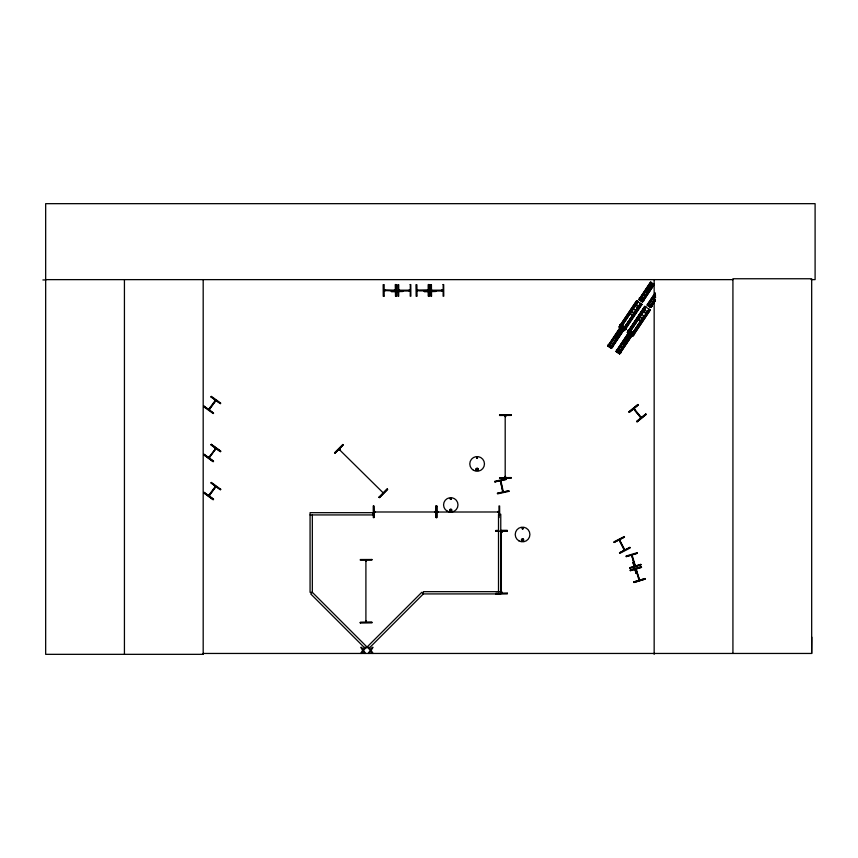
<?xml version="1.0" encoding="UTF-8"?>
<svg xmlns="http://www.w3.org/2000/svg" width="858" height="858" viewBox="0 0 858 858"><rect width="100%" height="100%" fill="white"/><g stroke="black" fill="none" stroke-linecap="round" stroke-linejoin="round"><path stroke-width="1.29" d="M811.089 279.633L815.1 279.633L815.1 203.668L45.667 203.668L45.667 654.332L203.303 654.332L203.196 653.453L811.679 653.453L811.797 637.162M338.985 449.238L340.176 449.689L339.65 450.053M366.302 560.124L366.42 561.293L365.851 561.175M366.302 622.286L365.894 620.999L365.905 622.286M366.43 622.039L365.84 621.235M501.898 532.185L501.286 532.357L501.362 531.134M501.823 592.031C502.52 594.68 500.139 591.784 501.823 592.245M450.139 498.852C451.801 496.739 451.104 501.136 450.225 498.702M451.136 498.852L450.471 499.034L451.072 498.777M450.021 510.102C451.726 512.762 451.276 508.301 450.289 509.813M451.447 510.489L450.954 509.631M522.865 528.549L522.211 528.464L522.876 528.464M209.942 456.756L208.687 457.582M215.315 449.345L214.736 449.077L215.508 448.187M631.638 555.019L634.877 566.173L631.649 555.265M634.963 566.012L635.145 564.982L634.577 565.154M636.593 570.205L635.971 570.173M640.283 416.934L640.776 416.645M365.84 560.371L366.43 560.371M366.366 561.175L365.787 561.186M505.126 476.555L505.705 476.555L505.147 477.445M501.297 592.245L501.319 593.135M501.812 593.135L501.758 592.117M502.638 490.797L503.196 490.926L502.498 490.776M622.372 328.582L621.76 328.239M618.135 352.552L618.639 351.662M649.281 305.083L649.259 306.167M633.676 408.805L640.937 417.867M476.576 457.561C476.962 460.231 478.549 456.059 476.576 457.732M476.823 457.7L477.305 458.193L477.048 457.582M477.724 469.68L477.724 468.983M523.112 528.785C522.34 526.362 521.75 529.901 522.854 528.968M523.241 540.1C520.463 541.999 523.316 537.022 523.123 540.476M624.388 550.246L619.186 539.993L624.442 550.075M623.895 549.034L624.796 549.881L619.551 539.8L619.733 541.023M609.566 346.793L610.199 346.149M629.965 333.73L630.619 334.127L630.104 333.526L630.769 333.816L630.244 333.312L630.909 333.601L630.383 333.108L631.263 332.797M631.295 333.14L630.587 332.614L631.381 333.086M209.942 408.708L208.687 409.534M214.843 400.954L215.176 401.501M215.937 448.498L209.223 457.743L208.773 457.346M215.787 448.691L209.202 457.657M209.835 494.734L208.687 495.634M215.744 486.711L209.084 495.774L215.937 486.55M215.787 486.743L214.79 487.022L215.315 487.398M208.73 409.266L215.508 400.139M208.73 495.366L215.433 486.336M383.858 290.24L395.474 290.69M398.573 290.272L399.978 290.787M431.467 290.272L432.872 290.787M373.906 511.582L375.203 511.572L374.152 512.044M361.583 653.453L363.106 650.997L364.596 653.453M369.112 653.453L370.635 650.997L372.125 653.453M360.703 653.453L362.644 650.385L360.757 647.318L361.69 647.318L363.159 649.731L364.639 647.318L365.529 647.318L363.61 650.343L365.529 653.453M368.232 653.453L370.184 650.385L368.286 647.318L369.219 647.318L370.688 649.731L372.168 647.318L373.058 647.318L371.139 650.343L373.058 653.453M635.349 565.894L632.024 554.901M635.799 569.39L639.521 579.879M619.154 327.016L636.647 300.89M619.358 327.155L636.893 301.061L619.455 327.22M621.128 325.182L637.162 301.233M619.798 327.413L637.28 301.319M621.428 325.386L637.483 301.448M607.829 345.978L619.412 328.496L623.144 330.974L611.475 348.391L607.743 345.924M621.546 325.461L637.58 301.512M638.91 299.549L650.493 282.067L654.225 284.545L642.556 301.973L638.824 299.496M608 346.085L619.669 328.657M621.76 325.611L637.794 301.662M639.049 299.646L650.739 282.239M608.172 346.203L619.841 328.786M620.345 327.81L637.891 301.716M639.253 299.785L650.922 282.357M608.236 346.246L619.916 328.829M639.339 299.817L650.986 282.4M608.376 346.342L620.055 328.925M620.731 328.067L630.083 313.835M631.638 311.722L633.847 308.472M635.285 306.285L638.105 301.866M640.186 298.831L651.136 282.496M639.703 300.086L651.34 282.636M639.736 300.107L651.404 282.679M609.534 345.538L620.527 329.247M621.095 328.282L622.576 329.268M640.604 299.11L651.608 282.818M609.126 346.825L610.113 347.479M640.207 300.397L641.183 301.051M623.058 327.306L622.415 327.08M610.36 347.651L622.007 330.212M642.17 300.139L653.088 283.784L641.645 301.362L653.378 283.977M610.424 347.694L622.232 330.362M610.628 347.833L622.264 330.384M624.388 327.338L640.443 303.4M610.767 347.93L622.5 330.544M623.047 329.59L632.518 315.433M633.976 313.256L640.54 303.464M641.848 301.501L653.592 284.127M610.971 348.058L622.651 330.641M632.732 315.583L623.262 329.729L640.797 303.635M634.191 313.406L636.379 310.135M637.837 307.958L640.744 303.603M642.052 301.63L653.732 284.212M611.046 348.112L622.715 330.684M642.127 301.684L653.796 284.255M611.228 348.23L622.919 330.823M623.562 329.933L633.043 315.787M634.502 313.61L636.69 310.339M638.138 308.161L641.055 303.807M642.299 301.801L653.935 284.352M611.464 348.391L623.069 330.92M623.659 329.998L641.151 303.871M642.535 301.962L654.139 284.491M641.355 304.011L623.873 330.137L641.473 304.086M624.249 330.394L641.687 304.236M641.999 304.44L624.624 330.641L619.036 326.93L636.55 300.826L642.116 304.515M627.359 332.507L644.851 306.381M627.573 332.647L645.055 306.521M627.659 332.711L645.109 306.553M627.884 332.861L645.366 306.735M627.97 332.925L645.484 306.81M628.174 333.054L645.666 306.928M628.292 333.14L645.784 307.014M655.051 293.007L647.05 304.998L650.761 307.464L655.137 300.933M616.205 351.587L627.874 334.159M655.308 293.179L647.254 305.137L654.611 294.283M616.237 351.608L627.906 334.18M628.603 333.344L646.042 307.185M616.462 351.759L628.045 334.277M647.458 305.276L654.815 294.423M616.58 351.834L628.26 334.416M628.817 333.483L644.851 309.534M647.672 305.416L654.954 294.519M616.795 351.984L628.324 334.459M628.935 333.569L644.969 309.609M647.736 305.459L655.169 294.669L647.94 305.598M616.859 352.027L628.496 334.577M617.739 351.029L628.002 335.821M629.3 333.783L630.78 334.77M648.144 305.738L655.373 294.798M617.331 352.316L618.318 352.97M648.412 305.888L649.388 306.553M629.493 336.797L618.564 353.142L629.568 336.851M651.104 304.536L654.74 299.088L650.439 305.673M618.832 353.324L630.437 335.853M631.156 335.017L640.604 320.849M642.084 318.693L644.251 315.412L642.181 318.758M647.168 311.057L645.731 313.245L647.286 311.132M649.914 306.896L654.986 299.249M618.983 353.421L630.641 335.993M631.252 335.081L640.722 320.935M650.782 305.909L655.158 299.367M619.058 353.475L630.705 336.036M650.257 307.132L655.244 299.421M619.261 353.603L630.855 336.132M631.509 335.253L649.002 309.127M650.997 306.049L655.437 299.56M619.433 353.721L631.091 336.293M650.514 307.293L654.879 300.761M619.605 353.839L631.274 336.411M633.236 333.258L647.929 311.561M650.686 307.411L655.062 300.879M632.078 335.639L649.56 309.502M632.4 335.853L649.989 309.792M632.829 336.143L650.3 309.995L644.733 306.306L627.262 332.443L632.829 336.143L650.203 309.931M210.971 396.846L211.358 396.332L220.742 403.153L220.367 403.668L210.971 396.846L220.463 403.539M215.315 400.3L215.079 401.426M215.841 400.375L209.009 409.77M209.223 409.695L215.937 400.45M208.751 457.486L215.776 448.573M213.159 461.636L213.545 461.111L204.15 454.29L203.775 454.804L213.159 461.636L203.807 454.761M213.545 499.163L213.159 499.688L203.775 492.857L204.15 492.342L213.524 499.184L204.054 492.471M220.742 489.253L220.367 489.768L210.971 482.947L211.358 482.421L220.71 489.296M383.976 290.229L395.463 290.165M395.399 290.647L383.858 290.637M399.86 290.658L399.71 290.219M410.027 290.637L398.691 290.669L410.188 290.723M417.878 290.669L418.039 290.229M428.239 290.562L416.988 290.701M431.703 290.208L442.953 290.197L442.835 290.723M443.071 290.197L442.02 290.079L442.031 290.723M442.921 290.637L431.585 290.669L443.082 290.723M498.766 511.518L497.844 511.99L499.013 511.572M499.013 511.979L497.758 512.044L497.962 511.465M635.789 569.133L638.963 580.051M334.931 453.11L343.093 444.852M383.14 492.814L339.071 449.313L339.532 449.034M379.054 497.222L387.162 488.91L387.612 489.36L379.461 497.619L379 497.168M379.118 497.286L387.269 489.028M379.418 497.586L387.58 489.328M209.255 494.744L209.77 494.83M505.587 415.444L505.598 416.731M365.851 621.149L365.905 622.168L365.905 560.253L365.905 561.304M622.372 328.7L621.621 328.249M630.587 334.191L629.826 333.751M628.968 411.894L637.955 404.547M629.236 412.226L638.223 404.879M633.697 409.03L634.234 408.655M634.47 409.974L634.748 409.287M645.731 414.049L636.7 421.332L637.108 421.836L646.085 414.478L645.677 413.985M636.797 421.46L645.784 414.103M637.065 421.793L646.053 414.435M476.737 468.65C475.718 471.643 479.354 468.468 476.951 468.661M624.195 536.582L613.867 541.902L614.167 542.471L624.463 537.108L624.163 536.54M614.092 542.331L624.42 537.033M619.648 541.151L620.087 540.572M623.766 549.056L624.474 549.013M619.562 552.842L629.858 547.479M655.587 295.131L654.89 295.924L655.48 296.793M637.215 552.702L626.083 556.027L626.276 556.638L637.376 553.249L637.194 552.659M626.243 556.563L637.355 553.195M632.046 556.359L632.153 555.115M634.491 564.886L635.199 564.972M640.754 564.403L629.643 567.749L629.826 568.371L640.937 565.004L640.754 564.382M629.686 567.899L640.797 564.532M630.233 570.141L641.344 566.773L641.527 567.395L630.394 570.688L630.233 570.141L641.355 566.827M630.373 570.613L641.484 567.245M635.714 569.358L636.357 569.219M633.794 581.874L633.976 582.485L645.066 579.075M633.976 582.485L645.087 579.118L644.894 578.506M494.937 481.746L506.284 479.29M494.969 481.874L506.327 479.45L506.188 478.818L494.841 481.263L494.98 481.896M500.364 480.93L500.911 480.652M500.697 481.853L501.19 481.628L500.622 482.11M497.447 493.329L508.794 490.873M508.901 491.366L497.565 493.876L497.425 493.243L508.773 490.787L508.912 491.419M398.809 290.208L410.06 290.197L409.942 290.723M410.178 290.197L408.848 290.733M374.152 511.518L375.085 511.979M437.902 512.097C439.082 511.078 435.21 511.926 438.02 511.572M633.987 408.547L641.269 417.438M409.127 290.079L409.137 290.723M442.02 290.079L441.773 290.733M435.017 511.465L435.017 512.108M339.907 450.139L339.114 449.442M641.044 300.632L641.462 300M383.816 284.631L383.172 284.641L383.247 296.246L383.891 296.246M395.431 284.556L396.074 284.556L396.149 296.16L395.495 296.171L395.452 284.556L395.667 296.171M398.541 284.663L397.887 284.674L398.015 296.278L398.605 296.278L398.541 284.663L398.444 296.278M410.145 284.588L410.789 284.588L410.864 296.192L410.221 296.203L410.306 284.588M443.039 284.588L443.683 284.588L443.758 296.192L443.114 296.203L443.2 284.588M419.315 290.572L425.986 290.53M416.784 296.246L416.141 296.246L416.066 284.641L416.709 284.631L416.698 296.246L416.548 284.631M429.032 296.16L428.389 296.171L428.346 284.556L428.968 284.556L429.032 296.16L428.914 284.556M511.186 414.768L499.581 414.843L499.581 415.486L511.196 415.411L511.186 414.768L499.581 414.897M499.581 415.326L511.196 415.251M499.592 477.799L511.196 477.724M436.819 505.973L436.025 505.973L436.1 517.589L436.894 517.578L436.797 505.973L436.69 517.578M434.899 511.593L436.068 511.582M374.957 512.044L373.949 512.044M434.899 511.99L435.95 511.99L374.034 511.99M497.844 511.582L498.895 511.572M373.949 517.589L373.305 517.589L373.23 505.984L373.874 505.984L373.949 517.589L373.713 505.984M499.045 517.578L498.981 505.973L499.624 505.963L499.678 514.993M498.337 530.512L495.763 530.523L495.763 531.177L507.368 531.102L507.368 530.459L500.922 530.491L507.368 530.512M495.763 530.587L498.337 530.566M495.763 531.016L498.337 530.995M500.922 530.984L507.368 530.941M495.763 593.489L507.378 593.414M360.296 622.479L371.911 622.329M360.306 622.919L371.911 622.897L371.911 622.254L360.296 622.35L360.306 622.972M42.9 279.955L45.667 279.944M45.667 279.633L732.925 279.633M437.097 512.033L498.895 511.979M310.07 514.929L372.898 514.929L372.898 512.676L310.07 512.676L310.07 592.32L312.333 592.32L368.65 648.648L423.369 593.918L500.772 593.918L500.772 514.274L498.509 514.274L498.509 591.666M500.772 591.666L423.369 591.666L423.369 593.918L421.782 592.32L365.454 648.648L310.735 593.918L312.333 592.32L312.333 514.929M622.415 328.528L622.318 327.402L623.058 327.659L622.382 327.123M428.11 290.101L416.988 290.111L416.784 290.701M639.167 578.893L638.727 579.279M636.207 569.133L639.5 580.019M394.208 290.637L394.412 290.047L394.176 290.572M501.769 531.134L501.833 532.389L501.769 531.252M339.489 449.077L340.1 449.764M649.56 284.009L652.777 286.164M648.766 285.188L651.983 287.344M647.586 286.958L650.804 289.114M646.524 288.524L649.742 290.68M645.345 290.294L648.562 292.449M653.549 295.785L655.694 297.222M640.272 297.876L643.489 300.032M648.476 303.378L651.694 305.523M639.403 298.016L643.693 300.89M647.608 303.517L651.898 306.381M639.307 298.155L643.597 301.029M647.522 303.646L651.812 306.521M635.124 303.711L639.95 306.939M643.328 309.202L648.155 312.43M633.933 305.48L638.76 308.708M642.149 310.971L646.964 314.2M632.164 308.129L636.99 311.357M640.368 313.62L645.195 316.859M630.576 310.478L635.403 313.717M638.792 315.98L643.607 319.208M628.807 313.138L633.633 316.366M637.011 318.629L641.838 321.857M621.203 324.517L626.018 327.745M629.407 330.008L634.223 333.236M619.894 324.721L626.329 329.022M628.099 330.212L634.534 334.523M619.755 324.925L626.19 329.225M627.97 330.416L634.394 334.717M618.479 330.427L621.696 332.582M626.683 335.928L629.901 338.073M617.685 331.606L620.902 333.762M625.9 337.108L629.118 339.264M616.505 333.376L619.723 335.532M624.71 338.878L627.927 341.023M615.454 334.952L618.672 337.097M623.659 340.444L626.876 342.599M614.264 336.711L617.481 338.867M622.468 342.213L625.686 344.369M609.191 344.305L612.408 346.46M617.395 349.796L620.613 351.952M608.322 344.444L612.612 347.318M616.527 349.935L620.817 352.81M608.236 344.584L612.526 347.447M616.441 350.075L620.731 352.949M204.054 406.37L213.492 413.127M211.325 444.423L220.71 451.244M211.068 444.766L220.463 451.587M204.054 454.418L213.449 461.239M211.068 482.818L220.463 489.639M203.807 492.814L213.192 499.646M640.829 417.642L633.783 409.03M427.187 290.572L427.305 290.047L427.016 290.701M385.145 290.229L385.263 290.755M631.82 556.048L632.378 555.887M500.868 480.748L503.303 491.731M501.04 483.215L502.445 489.736M502.788 492.095L500.439 480.963M501.308 532.185L501.362 531.263L501.362 593.168M505.598 415.562L505.598 416.613M505.201 416.613L505.19 415.572L505.19 477.477L505.18 476.437M436.229 505.973L436.304 517.589L436.111 505.973M431.263 284.663L431.424 296.278M428.474 284.556L428.474 296.171M396.021 284.556L396.096 296.16M383.816 296.246L383.74 284.631L383.73 296.246M366.302 560.253L366.312 561.293M811.679 653.453L811.679 278.753L732.925 278.753L732.925 653.453M654.161 279.633L654.161 654.332M203.185 279.633L203.185 654.332M124.431 279.633L124.431 654.332M449.764 510.038C451.051 514.028 452.874 507.217 449.764 510.038M476.115 469.058C477.402 473.058 479.225 466.248 476.115 469.058M521.557 539.65C522.833 543.64 524.656 536.829 521.557 539.65M615.647 336.636C616.484 339.983 618.361 334.491 615.647 336.636M623.863 342.127C624.688 345.474 626.565 339.983 623.863 342.127M646.728 290.208C647.565 293.554 649.431 288.063 646.728 290.208M620.259 329.064L608.622 346.503L620.323 329.107M627.638 333.998L615.958 351.415L619.68 353.893L631.338 336.454L627.616 333.987M204.15 406.242L203.775 406.767L213.192 413.545L213.545 413.063L204.15 406.242M211.358 444.369L210.971 444.894L220.377 451.694L220.742 451.201L211.358 444.369M342.75 444.508L334.588 452.767L335.049 453.217L343.211 444.959L342.75 444.508M637.912 404.504L628.935 411.851L629.343 412.355L638.331 404.997L637.912 404.504M629.826 547.404L619.53 552.766L619.819 553.335L630.126 547.983L629.826 547.404M644.926 578.582L633.815 581.949L644.948 578.657M633.011 562.43L636.132 573.423L633.011 562.43M431.424 284.663L430.78 284.674L430.909 296.278L431.499 296.278L431.424 284.663M511.196 477.563L499.592 477.724L499.592 478.281L511.196 478.153L511.196 477.563M371.9 559.502L360.296 559.523L360.296 560.167L371.911 560.092L371.9 559.448M507.378 593.253L495.763 593.414L495.774 593.972L507.378 593.843L507.378 593.253M402.788 291.43L391.355 291.548L402.788 291.43M435.682 291.43L424.249 291.548L435.682 291.43M518.897 540.851A7.347 7.347 0 0 0 529.912 534.491A7.347 7.347 0 0 0 518.897 528.131A7.347 7.347 0 0 0 518.897 540.851M522.007 540.894A1.126 1.126 0 0 0 523.691 539.918A1.126 1.126 0 0 0 522.007 538.942A1.126 1.126 0 0 0 522.007 540.894M447.168 511.121A7.207 7.207 0 0 0 457.99 504.879A7.207 7.207 0 0 0 447.168 498.637A7.207 7.207 0 0 0 447.168 511.121M450.214 511.282A1.126 1.126 0 0 0 451.898 510.306A1.126 1.126 0 0 0 450.214 509.33A1.126 1.126 0 0 0 450.214 511.282M473.455 470.27A7.347 7.347 0 0 0 484.47 463.91A7.347 7.347 0 0 0 473.455 457.55A7.347 7.347 0 0 0 473.455 470.27M476.329 470.13A1.126 1.126 0 0 0 478.217 469.626A1.126 1.126 0 0 0 476.834 468.254A1.126 1.126 0 0 0 476.329 470.13M631.391 314.5A1.287 1.287 0 0 0 633.397 313.513A1.287 1.287 0 0 0 631.531 312.269A1.287 1.287 0 0 0 631.391 314.5M639.596 319.991A1.287 1.287 0 0 0 641.602 319.004A1.287 1.287 0 0 0 639.746 317.76A1.287 1.287 0 0 0 639.596 319.991"/></g></svg>
